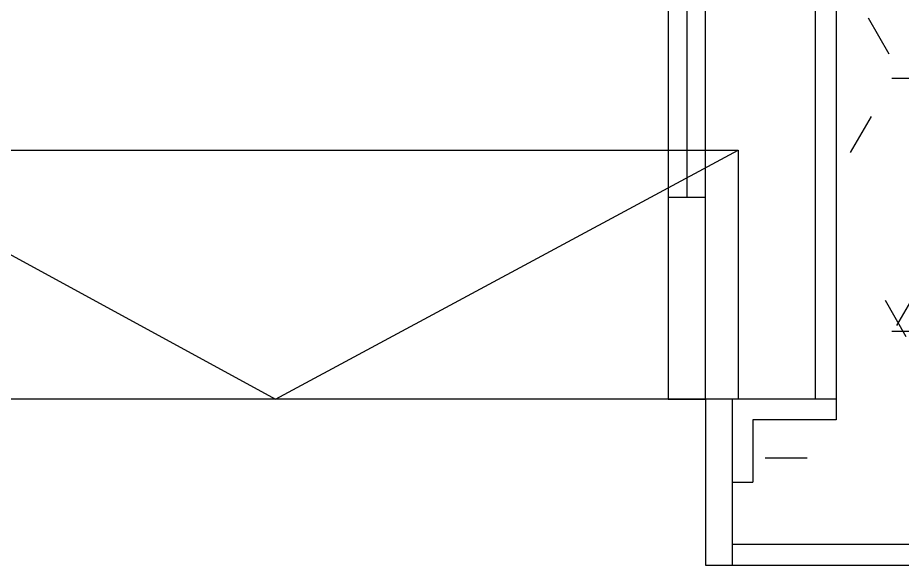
# Model space of a CAD drawing. Header units: millimetres. Extents: x -92759 to 184353, y -15225 to 86714.
# Drawn here: x -69768 to -68703, y 37666 to 38325 of the extents above; entities that cross this region are included whole.
import ezdxf

# ---------------------------------------------------------------- set-up
doc = ezdxf.new("R2010")
doc.units = ezdxf.units.MM
for name, color, linetype in [('0-1', 9, 'Continuous'), ('A-_DOOR----_E', 8, 'Continuous'), ('A-_WALL----_E', 8, 'Continuous'), ('A-_WALL----_H-1', 9, 'Continuous'), ('A-_WALLPRTN_E', 8, 'Continuous')]:
    doc.layers.add(name, color=color, linetype=linetype)
pattern_1 = [(0, (-11870.95, 40538.29), (609.6, 152.4), [50.292, -406.908, 50.292, -406.908, -2438.4]), (0, (-11870.95, 40538.29), (609.6, 152.4), [-914.4, 50.292, -864.108, 50.292, -406.908, -1066.8]), (0, (-11870.95, 40538.29), (609.6, 152.4), [-2286, 50.292, -254.508, 50.292, -711.708]), (120, (-11642.35, 40614.49), (-436.7823, 451.7291), [50.292, -406.908, 50.292, -406.908, -2438.4]), (120, (-11642.35, 40614.49), (-436.7823, 451.7291), [-914.4, 50.292, -864.108, 50.292, -406.908, -1066.8]), (120, (-11642.35, 40614.49), (-436.7823, 451.7291), [-2286, 50.292, -254.508, 50.292, -711.708]), (240, (-11566.15, 40919.29), (-172.8177, -604.1291), [50.292, -406.908, 50.292, -406.908, -2438.4]), (240, (-11566.15, 40919.29), (-172.8177, -604.1291), [-914.4, 50.292, -864.108, 50.292, -406.908, -1066.8]), (240, (-11566.15, 40919.29), (-172.8177, -604.1291), [-2286, 50.292, -254.508, 50.292, -711.708])]

# ---------------------------------------------------------------- blocks, each defined once
blk = doc.blocks.new('IDA - F - Single - Swing - FL - Bottom - 1100L X 2200H -TD-06-10179038-BLK8_RHH_1ST STOREY PLAN')
at = {"layer": 'A-_DOOR----_E'}
for p, q in [((473, 1136), (473, 100)), ((518, 100), (518, 1136)), ((495.5, 893), (495.5, 343)), ((473, 343), (518, 343)), ((473, 100), (518, 100)), ((550, 100), (518, 100)), ((518, 100), (518, -100)), ((518, -100), (550, -100))]:
    blk.add_line(p, q, dxfattribs=at)
blk.add_arc((518, 100), 1036, 90, 180, dxfattribs=at)
blk.add_arc((518, 100), 1036, 90, 180, dxfattribs=at)
blk = doc.blocks.new('255')
for p, q in [((16995.8, -25738.3), (16696, -26288.3)), ((16696, -26288.3), (16995.8, -26845.3))]:
    blk.add_line(p, q)
blk.add_lwpolyline([(16696, -25738.3), (16995.8, -25738.3), (16995.8, -26845.3), (16696, -26845.3)], close=True)
blk = doc.blocks.new('A$Cb2bf8f38')
at = {"layer": 'A-_WALL----_H-1'}
h = blk.add_hatch(dxfattribs=at)
h.set_pattern_fill('FP_1', color=256, style=0, pattern_type=2)
h.set_pattern_definition(pattern_1)
h.paths.add_polyline_path([(-25850, 5150), (-25700, 5150), (-25700, 7750), (-25850, 7750), (-25850, 5300)])
h = blk.add_hatch(dxfattribs=at)
h.set_pattern_fill('FP_1', color=256, style=0, pattern_type=2)
h.set_pattern_definition(pattern_1)
h.paths.add_polyline_path([(-25975, 5150), (-25850, 5150), (-25850, 5300), (-25950, 5300), (-25950, 5225), (-25975, 5225)])
h.paths.add_polyline_path([(-27075, 5150), (-27075, 5225), (-27100, 5225), (-27100, 5300), (-27500, 5300), (-27500, 5150)])
h = blk.add_hatch(dxfattribs=at)
h.set_pattern_fill('FP_1', color=256, style=0, pattern_type=2)
h.set_pattern_definition(pattern_1)
h.paths.add_polyline_path([(-25875, 5125), (-25700, 5125), (-25700, 5150), (-25975, 5150), (-25975, 5125)])
h.paths.add_polyline_path([(-27500, 5125), (-27075, 5125), (-27075, 5150), (-27500, 5150)])
at = {"layer": 'A-_WALL----_E'}
for p, q in [((-25850, 7600), (-25850, 5300)), ((-25850, 5325), (-25875, 5325)), ((-25850, 5300), (-25950, 5300)), ((-25950, 5300), (-25950, 5225)), ((-25975, 5225), (-25950, 5225)), ((-21350, 5150), (-25975, 5150))]:
    blk.add_line(p, q, dxfattribs=at)
at = {"layer": 'A-_WALLPRTN_E'}
for p, q in [((-25875, 7575), (-25875, 5325)), ((-25875, 5325), (-25975, 5325)), ((-25975, 5325), (-25975, 5125)), ((-25975, 5125), (-25700, 5125))]:
    blk.add_line(p, q, dxfattribs=at)
at = {"rotation": 89.99999999999997}
blk.add_blockref('255', (-52813.3, -11371), dxfattribs=at)
at = {"layer": 'A-_DOOR----_E'}
blk.add_blockref('IDA - F - Single - Swing - FL - Bottom - 1100L X 2200H -TD-06-10179038-BLK8_RHH_1ST STOREY PLAN', (-26525, 5225), dxfattribs=at)

msp = doc.modelspace()

# ---------------------------------------------------------------- block references
at = {"layer": '0-1'}
msp.add_blockref('A$Cb2bf8f38', (-42933, 32541.2), dxfattribs=at)

doc.saveas('drawing.dxf')
